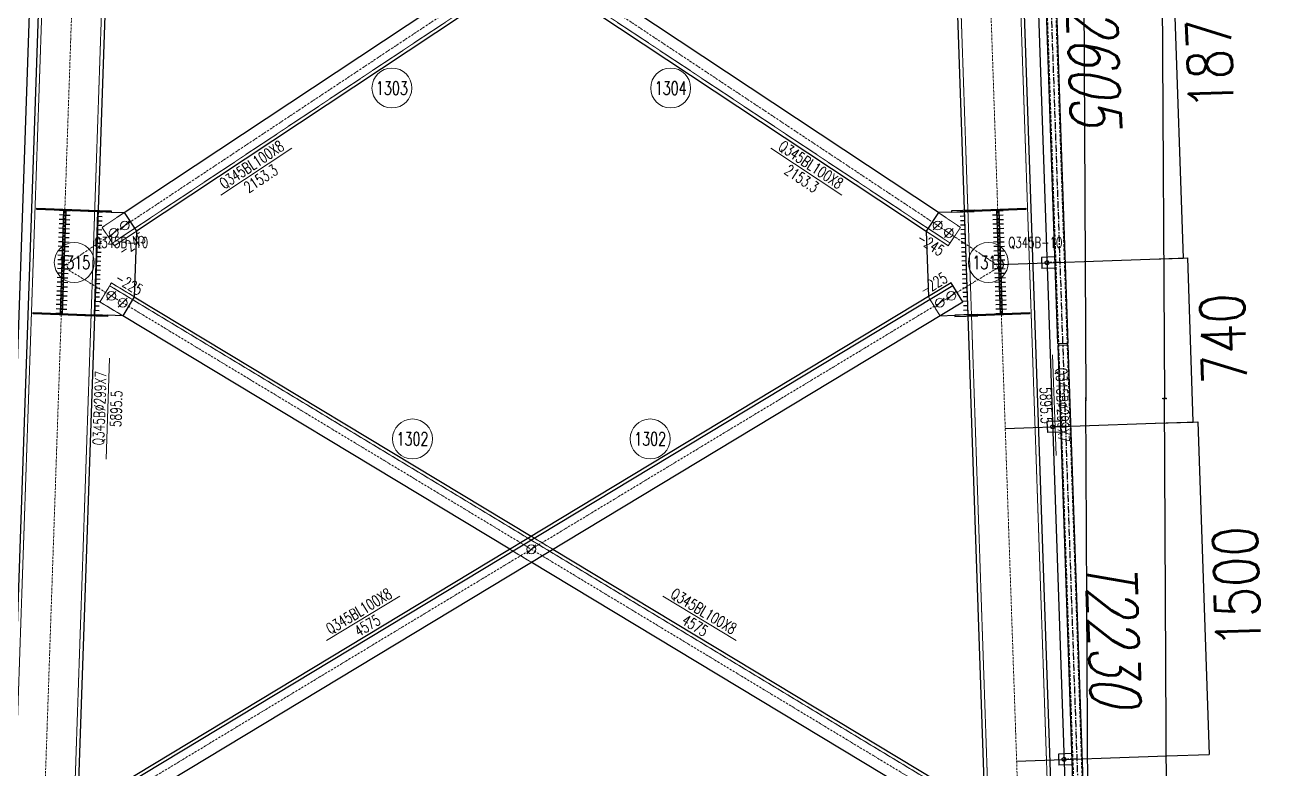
# Model space of a CAD drawing. Extents: x 200306 to 244369, y -126880 to -87343.
# Drawn here: x 227408 to 233011, y -102230 to -98875 of the extents above; entities that cross this region are included whole.
import ezdxf
from ezdxf.enums import TextEntityAlignment as Align

# ---------------------------------------------------------------- set-up
doc = ezdxf.new("R2010")
doc.units = 0
doc.header["$MEASUREMENT"] = 0
for name, pattern in [('CENTER', [50.8, 31.75, -6.35, 6.35, -6.35]), ('Dash', [2.75, 2, -0.75]), ('DashDot', [15.6, 9, -3, 0.6, -3]), ('DASHED', [19.05, 12.7, -6.35])]:
    doc.linetypes.add(name, pattern=pattern)
doc.layers.get('0').update_dxf_attribs({"linetype": 'CONTINUOUS', "lineweight": 25})
doc.layers.get('Defpoints').update_dxf_attribs({"linetype": 'CONTINUOUS'})
doc.styles.add('DimFont', font='simplex.shx', dxfattribs={"width": 0.8, "bigfont": 'gbhzfs.shx'})
doc.styles.add('HZ', font='txt.shx', dxfattribs={"width": 0.7, "oblique": 12, "bigfont": 'hztxt.shx'})
doc.styles.get("Standard").update_dxf_attribs({"font": 'simplex.shx', "width": 0.7, "height": 3, "bigfont": 'gbhzfs.shx'})
doc.dimstyles.new('ISO-25$0', dxfattribs={"dimtxt": 2, "dimasz": 1.5, "dimexe": 1.25, "dimexo": 0.625, "dimtad": 1, "dimdsep": 46, "dimtxsty": 'Standard', "dimcen": 2.5, "dimclrd": 150, "dimclre": 2, "dimclrt": 6, "dimadec": 0, "dimazin": 0, "dimtfac": 1, "dimtmove": 0, "dimatfit": 0, "dimfxl": 0, "dimarcsym": 0})

# ---------------------------------------------------------------- blocks, each defined once
blk = doc.blocks.new('M20X55S')
at = {"color": 3, "linetype": 'Continuous', "lineweight": 13}
blk.add_line((-1, -1), (1, 1), dxfattribs=at)
blk.add_circle((0, 0), 1, dxfattribs=at)
blk = doc.blocks.new('T2605 [365-1875-365]')
at = {"color": 2, "linetype": 'DASHED'}
for p, q in [((0, 0), (0, -2615)), ((41, -2615), (41, 0))]:
    blk.add_line(p, q, dxfattribs=at)
at = {"color": 1, "linetype": 'CENTER'}
blk.add_line((20.5, -2610), (20.5, -5), dxfattribs=at)
at = {"color": 2}
for p, q in [((-3.5, -345), (-63.5, -345)), ((-63.5, -345), (-63.5, -395)), ((-3.5, -395), (-63.5, -395)), ((-3.5, -2220), (-63.5, -2220)), ((-63.5, -2220), (-63.5, -2270)), ((-3.5, -2270), (-63.5, -2270))]:
    blk.add_line(p, q, dxfattribs=at)
at = {"color": 2, "linetype": 'CENTER'}
for p, q in [((20.5, -370), (-38.5, -370)), ((20.5, -2245), (-38.5, -2245))]:
    blk.add_line(p, q, dxfattribs=at)
at = {"color": 2}
blk.add_lwpolyline([(44.5, -2610), (44.5, -5), (-3.5, -5), (-3.5, -2610)], close=True, dxfattribs=at)
for centre in [(-38.5, -370), (-38.5, -2245)]:
    blk.add_circle(centre, 8.75, dxfattribs=at)
at = {"color": 2, "style": 'HZ', "oblique": 12, "width": 0.7}
blk.add_text('T2605', height=225, rotation=270, dxfattribs=at).set_placement((90.3, -987.5))
blk = doc.blocks.new('T2230 [365-1500-365]')
at = {"color": 2, "linetype": 'DASHED'}
for p, q in [((0, 0), (0, -2240)), ((41, -2240), (41, 0))]:
    blk.add_line(p, q, dxfattribs=at)
at = {"color": 1, "linetype": 'CENTER'}
blk.add_line((20.5, -2235), (20.5, -5), dxfattribs=at)
at = {"color": 2}
for p, q in [((-3.5, -345), (-63.5, -345)), ((-63.5, -345), (-63.5, -395)), ((-3.5, -395), (-63.5, -395)), ((-3.5, -1845), (-63.5, -1845)), ((-63.5, -1845), (-63.5, -1895)), ((-3.5, -1895), (-63.5, -1895))]:
    blk.add_line(p, q, dxfattribs=at)
at = {"color": 2, "linetype": 'CENTER'}
for p, q in [((20.5, -370), (-38.5, -370)), ((20.5, -1870), (-38.5, -1870))]:
    blk.add_line(p, q, dxfattribs=at)
at = {"color": 2}
blk.add_lwpolyline([(44.5, -2235), (44.5, -5), (-3.5, -5), (-3.5, -2235)], close=True, dxfattribs=at)
for centre in [(-38.5, -370), (-38.5, -1870)]:
    blk.add_circle(centre, 8.75, dxfattribs=at)
at = {"color": 2, "style": 'HZ', "oblique": 12, "width": 0.7}
blk.add_text('T2230', height=225, rotation=270, dxfattribs=at).set_placement((90.3, -987.5))
blk = doc.blocks.new('*D207')
at = {"color": 2, "linetype": 'Continuous', "lineweight": -2}
for p, q in [((232413.2, -98057.5), (232564.4, -98052.3)), ((232477.5, -99931.4), (232628.7, -99926.2))]:
    blk.add_line(p, q, dxfattribs=at)
at = {"color": 150, "linetype": 'Continuous', "lineweight": -2}
blk.add_line((232564.2, -98052.5), (232628.5, -99926), dxfattribs=at)
at = {"color": 150, "linetype": 'Continuous'}
for points in [[(232564.2, -98052.5), (232564.3, -98052.5), (232564.2, -98052.3)], [(232628.5, -99926), (232628.5, -99926), (232628.5, -99926.2)]]:
    blk.add_solid(points, dxfattribs=at)
at = {"layer": 'Defpoints', "color": 0, "linetype": 'Continuous'}
for p in [(232413.2, -98057.5), (232477.4, -99931.4), (232628.5, -99926.2)]:
    blk.add_point(p, dxfattribs=at)
at = {"color": 6, "linetype": 'Continuous', "insert": (232746.3, -98984.1), "char_height": 200, "attachment_point": 5, "rotation": 91.9641, "style": 'DimFont'}
blk.add_mtext('\\A1;1875', dxfattribs=at)
blk = doc.blocks.new('*D208')
at = {"color": 2, "linetype": 'Continuous', "lineweight": -2}
for p, q in [((232477.5, -99931.4), (232647.3, -99925.6)), ((232502.9, -100670.9), (232672.6, -100665.1))]:
    blk.add_line(p, q, dxfattribs=at)
at = {"color": 150, "linetype": 'Continuous', "lineweight": -2}
blk.add_line((232647.1, -99925.7), (232672.4, -100664.9), dxfattribs=at)
at = {"color": 150, "linetype": 'Continuous'}
for points in [[(232647.1, -99925.7), (232647.1, -99925.7), (232647.1, -99925.6)], [(232672.4, -100664.9), (232672.5, -100664.9), (232672.4, -100665.1)]]:
    blk.add_solid(points, dxfattribs=at)
at = {"layer": 'Defpoints', "color": 0, "linetype": 'Continuous'}
for p in [(232477.4, -99931.4), (232502.8, -100670.9), (232672.4, -100665.1)]:
    blk.add_point(p, dxfattribs=at)
at = {"color": 6, "linetype": 'Continuous', "insert": (232809.7, -100290.2), "char_height": 200, "attachment_point": 5, "rotation": 91.9641, "style": 'DimFont'}
blk.add_mtext('\\A1;740', dxfattribs=at)
blk = doc.blocks.new('*D209')
at = {"color": 2, "linetype": 'Continuous', "lineweight": -2}
for p, q in [((232502.9, -100670.9), (232694.2, -100664.4)), ((232554.3, -102170.1), (232745.6, -102163.5))]:
    blk.add_line(p, q, dxfattribs=at)
at = {"color": 150, "linetype": 'Continuous', "lineweight": -2}
blk.add_line((232694, -100664.6), (232745.4, -102163.3), dxfattribs=at)
at = {"color": 150, "linetype": 'Continuous'}
for points in [[(232694, -100664.6), (232694, -100664.6), (232694, -100664.4)], [(232745.3, -102163.3), (232745.4, -102163.3), (232745.4, -102163.5)]]:
    blk.add_solid(points, dxfattribs=at)
at = {"layer": 'Defpoints', "color": 0, "linetype": 'Continuous'}
for p in [(232502.8, -100670.9), (232554.2, -102170.1), (232745.4, -102163.5)]:
    blk.add_point(p, dxfattribs=at)
at = {"color": 6, "linetype": 'Continuous', "insert": (232869.6, -101408.8), "char_height": 200, "attachment_point": 5, "rotation": 91.9641, "style": 'DimFont'}
blk.add_mtext('\\A1;1500', dxfattribs=at)
blk = doc.blocks.new('*D215')
at = {"color": 2, "linetype": 'Continuous', "lineweight": -2}
for p, q in [((232109.4, -98556.7), (232533.3, -98554.5)), ((232130.6, -102566.4), (232554.5, -102564.1))]:
    blk.add_line(p, q, dxfattribs=at)
at = {"color": 150, "linetype": 'Continuous', "lineweight": -2}
for p, q in [((232533.1, -98554.7), (232543.7, -100557.7)), ((232554.4, -102563.9), (232543.8, -100560.9))]:
    blk.add_line(p, q, dxfattribs=at)
at = {"color": 150, "linetype": 'Continuous'}
for points in [[(232533.2, -98554.7), (232533.1, -98554.7), (232533.1, -98554.5)], [(232554.4, -102563.9), (232554.3, -102563.9), (232554.4, -102564.1)]]:
    blk.add_solid(points, dxfattribs=at)
at = {"layer": 'Defpoints', "color": 0, "linetype": 'Continuous'}
for p in [(232109.3, -98556.7), (232130.6, -102566.4), (232554.4, -102564.1)]:
    blk.add_point(p, dxfattribs=at)
at = {"color": 6, "linetype": 'Continuous', "insert": (232543.7, -100559.3), "char_height": 3, "attachment_point": 5}
blk.add_mtext('\\A1;4009.6728', dxfattribs=at)
blk = doc.blocks.new('*D218')
at = {"color": 2, "linetype": 'Continuous', "lineweight": -2}
for p, q in [((232109.4, -98556.7), (232179.3, -98556.4)), ((232130.6, -102566.4), (232200.5, -102566))]:
    blk.add_line(p, q, dxfattribs=at)
at = {"color": 150, "linetype": 'Continuous', "lineweight": -2}
for p, q in [((232179.1, -98556.5), (232189.7, -100552.9)), ((232200.4, -102565.8), (232189.8, -100569.5))]:
    blk.add_line(p, q, dxfattribs=at)
at = {"color": 150, "linetype": 'Continuous'}
for points in [[(232179.2, -98556.5), (232179.1, -98556.5), (232179.1, -98556.4)], [(232200.4, -102565.8), (232200.3, -102565.8), (232200.4, -102566)]]:
    blk.add_solid(points, dxfattribs=at)
at = {"layer": 'Defpoints', "color": 0, "linetype": 'Continuous'}
for p in [(232109.3, -98556.7), (232179.1, -98556.4), (232130.6, -102566.4)]:
    blk.add_point(p, dxfattribs=at)
at = {"color": 6, "linetype": 'Continuous', "insert": (232189.7, -100561.2), "char_height": 3, "attachment_point": 5, "rotation": 271.9641}
blk.add_mtext('\\A1;4009.6728', dxfattribs=at)

msp = doc.modelspace()

# ---------------------------------------------------------------- linework, layer by layer
at = {"color": 1, "linetype": 'Dash', "lineweight": 20}
for p, q in [((227558.24981, -96668.96973), (227356.44027, -102553.73767)), ((227827.09177, -96678.18927), (227625.44032, -102558.34744)), ((231554.08171, -96678.18927), (231755.73316, -102558.34744)), ((231822.92367, -96668.96973), (232024.73321, -102553.73767)), ((229597.47639, -98667.81083), (227803.27901, -99858.50959)), ((229783.69709, -98667.81083), (231577.89447, -99858.50959)), ((227737.87968, -99717.2719), (227797.3707, -99719.31205)), ((227756.27803, -99787.68651), (227856.26417, -99721.33184)), ((231624.89545, -99787.68651), (231524.90931, -99721.33184)), ((231643.2938, -99717.2719), (231583.80278, -99719.31205)), ((227811.5733, -99871.00778), (227756.27803, -99787.68651)), ((227911.55928, -99804.65321), (227811.5733, -99871.00778)), ((231469.6142, -99804.65321), (231569.60018, -99871.00778)), ((231569.60018, -99871.00778), (231624.89545, -99787.68651)), ((227746.60613, -100123.88646), (227798.27546, -100038.26941)), ((227790.52506, -100051.11197), (231707.47093, -102414.96324)), ((227798.27546, -100038.26941), (227901.01593, -100100.27261)), ((231480.15755, -100100.27261), (231531.82688, -100185.88966)), ((227849.3466, -100185.88966), (227746.60613, -100123.88646)), ((227781.44995, -100183.56125), (227721.95893, -100181.52109)), ((231599.72353, -100183.56125), (231659.21455, -100181.52109)), ((229690.58674, -101180.26692), (229787.35594, -101238.6665)), ((229690.58674, -101297.06608), (229593.81754, -101238.6665))]:
    msp.add_line(p, q, dxfattribs=at)
at = {"color": 2, "linetype": 'DashDot', "lineweight": 15}
for p, q in [((227692.67079, -96673.5795), (227490.58674, -102566.35215)), ((231688.50269, -96673.5795), (231890.58674, -102566.35215)), ((229690.60679, -98563.99982), (227579.7885, -99964.82046)), ((229690.56669, -98563.99982), (231801.38498, -99964.82046)), ((231801.37105, -99964.82194), (227490.58674, -102566.35215)), ((227579.80243, -99964.82194), (231890.58674, -102566.35215))]:
    msp.add_line(p, q, dxfattribs=at)
at = {"color": 7, "linetype": 'Continuous', "lineweight": 13}
for p, q in [((228611.50402, -99430.15583), (228290.71705, -99643.04246)), ((230769.66946, -99430.15583), (231090.45643, -99643.04246)), ((227790.2964, -100377.08616), (227774.702, -100831.81885)), ((232039.61329, -100361.69741), (232055.20769, -100816.43009)), ((229097.6616, -101450.494), (228768.03594, -101649.42094)), ((230283.51188, -101450.494), (230613.13754, -101649.42094))]:
    msp.add_line(p, q, dxfattribs=at)
at = {"color": 7, "linetype": 'Continuous', "lineweight": 30}
for p, q in [((227584.44356, -99712.00994), (227564.45531, -99711.32447)), ((227592.43886, -99712.28413), (227612.42711, -99712.9696)), ((227737.87968, -99717.2719), (227757.86793, -99717.95736)), ((231643.2938, -99717.2719), (231623.30555, -99717.95736)), ((231788.84668, -99712.28028), (231768.85844, -99712.96575)), ((231796.84198, -99712.0061), (231816.83022, -99711.32063)), ((227582.36694, -99772.56419), (227562.37869, -99771.87873)), ((227583.05914, -99752.37944), (227563.0709, -99751.69398)), ((227583.75135, -99732.19469), (227563.7631, -99731.50922)), ((227590.36224, -99772.83838), (227610.35049, -99773.52385)), ((227591.05444, -99752.65363), (227611.04269, -99753.3391)), ((227591.74665, -99732.46888), (227611.7349, -99733.15435)), ((227735.80306, -99777.82614), (227755.79131, -99778.51161)), ((227736.49526, -99757.64139), (227756.48351, -99758.32686)), ((227737.18747, -99737.45664), (227757.17572, -99738.14211)), ((231643.98601, -99737.45664), (231623.99776, -99738.14211)), ((231644.67822, -99757.64139), (231624.68997, -99758.32686)), ((231645.37042, -99777.82614), (231625.38217, -99778.51161)), ((231789.53889, -99732.46504), (231769.55065, -99733.1505)), ((231790.2311, -99752.64979), (231770.24285, -99753.33525)), ((231790.9233, -99772.83454), (231770.93506, -99773.52001)), ((231797.53419, -99732.19085), (231817.52243, -99731.50538)), ((231798.22639, -99752.3756), (231818.21463, -99751.69013)), ((231798.9186, -99772.56035), (231818.90684, -99771.87488)), ((227580.29032, -99833.11845), (227560.30207, -99832.43298)), ((227580.98252, -99812.9337), (227560.99428, -99812.24823)), ((227581.67473, -99792.74895), (227561.68648, -99792.06348)), ((227588.28562, -99833.39264), (227608.27387, -99834.0781)), ((227588.97782, -99813.20788), (227608.96607, -99813.89335)), ((227589.67003, -99793.02313), (227609.65828, -99793.7086)), ((227733.72644, -99838.38038), (227753.71469, -99839.06585)), ((227734.41865, -99818.19563), (227754.4069, -99818.8811)), ((227735.11085, -99798.01089), (227755.0991, -99798.69635)), ((231646.06263, -99798.01089), (231626.07438, -99798.69635)), ((231646.75483, -99818.19563), (231626.76658, -99818.8811)), ((231647.44704, -99838.38038), (231627.45879, -99839.06585)), ((231791.61551, -99793.01929), (231771.62727, -99793.70476)), ((231792.30771, -99813.20404), (231772.31947, -99813.88951)), ((231792.99992, -99833.38879), (231773.01168, -99834.07426)), ((231799.6108, -99792.7451), (231819.59905, -99792.05964)), ((231800.30301, -99812.92985), (231820.29125, -99812.24439)), ((231800.99522, -99833.11461), (231820.98346, -99832.42914)), ((227578.2137, -99893.6727), (227558.22545, -99892.98723)), ((227578.90591, -99873.48795), (227558.91766, -99872.80248)), ((227579.59811, -99853.3032), (227559.60986, -99852.61773)), ((227586.209, -99893.94689), (227606.19725, -99894.63236)), ((227586.9012, -99873.76214), (227606.88945, -99874.44761)), ((227587.59341, -99853.57739), (227607.58166, -99854.26286)), ((227732.34203, -99878.74988), (227752.33028, -99879.43534)), ((227733.03423, -99858.56513), (227753.02248, -99859.2506)), ((231648.13925, -99858.56513), (231628.151, -99859.2506)), ((231648.83145, -99878.74988), (231628.8432, -99879.43534)), ((231793.69213, -99853.57354), (231773.70389, -99854.25901)), ((231794.38433, -99873.7583), (231774.39609, -99874.44376)), ((231795.07654, -99893.94305), (231775.0883, -99894.62851)), ((231801.68742, -99853.29936), (231821.67567, -99852.61389)), ((231802.37963, -99873.48411), (231822.36787, -99872.79864)), ((231803.07184, -99893.66886), (231823.06008, -99892.98339)), ((227576.13708, -99954.22696), (227556.14883, -99953.54149)), ((227576.82929, -99934.04221), (227556.84104, -99933.35674)), ((227577.52149, -99913.85745), (227557.53324, -99913.17199)), ((227584.82459, -99934.31639), (227604.81283, -99935.00186)), ((227585.51679, -99914.13164), (227605.50504, -99914.81711)), ((227730.26541, -99939.30412), (227750.25366, -99939.98959)), ((227730.95761, -99919.11937), (227750.94586, -99919.80484)), ((227731.64982, -99898.93462), (227751.63807, -99899.62009)), ((231649.52366, -99898.93462), (231629.53541, -99899.62009)), ((231650.21587, -99919.11937), (231630.22762, -99919.80484)), ((231650.90807, -99939.30412), (231630.91982, -99939.98959)), ((231795.76875, -99914.1278), (231775.78051, -99914.81327)), ((231796.46095, -99934.31255), (231776.47271, -99934.99802)), ((231803.76404, -99913.85361), (231823.75229, -99913.16814)), ((231804.45625, -99934.03836), (231824.44449, -99933.3529)), ((231805.14846, -99954.22311), (231825.1367, -99953.53765)), ((227574.75267, -99994.59646), (227554.76442, -99993.91099)), ((227575.44487, -99974.41171), (227555.45662, -99973.72624)), ((227582.74797, -99994.87065), (227602.73621, -99995.55611)), ((227583.44017, -99974.6859), (227603.42842, -99975.37136)), ((227584.13238, -99954.50114), (227604.12063, -99955.18661)), ((227728.18879, -99999.85836), (227748.17704, -100000.54383)), ((227728.88099, -99979.67361), (227748.86924, -99980.35908)), ((227729.5732, -99959.48887), (227749.56145, -99960.17434)), ((231651.60028, -99959.48887), (231631.61203, -99960.17434)), ((231652.29249, -99979.67361), (231632.30424, -99980.35908)), ((231652.98469, -99999.85836), (231632.99644, -100000.54383)), ((231797.15316, -99954.4973), (231777.16492, -99955.18277)), ((231797.84537, -99974.68205), (231777.85713, -99975.36752)), ((231798.53757, -99994.8668), (231778.54933, -99995.55227)), ((231805.84066, -99974.40787), (231825.82891, -99973.7224)), ((231806.53287, -99994.59262), (231826.52111, -99993.90715)), ((227572.67605, -100055.15071), (227552.6878, -100054.46525)), ((227573.36825, -100034.96596), (227553.38, -100034.28049)), ((227574.06046, -100014.78121), (227554.07221, -100014.09574)), ((227580.67135, -100055.4249), (227600.65959, -100056.11037)), ((227581.36355, -100035.24015), (227601.3518, -100035.92562)), ((227582.05576, -100015.0554), (227602.04401, -100015.74087)), ((231590.64842, -100051.11197), (227673.70255, -102414.96324)), ((227726.11217, -100060.41261), (227746.10042, -100061.09807)), ((227726.80437, -100040.22786), (227746.79262, -100040.91333)), ((227727.49658, -100020.04311), (227747.48483, -100020.72858)), ((231653.6769, -100020.04311), (231633.68865, -100020.72858)), ((231654.36911, -100040.22786), (231634.38086, -100040.91333)), ((231655.06131, -100060.41261), (231635.07306, -100061.09807)), ((231799.22978, -100015.05156), (231779.24154, -100015.73702)), ((231799.92199, -100035.23631), (231779.93375, -100035.92177)), ((231800.61419, -100055.42106), (231780.62595, -100056.10653)), ((231807.22508, -100014.77737), (231827.21332, -100014.0919)), ((231807.91728, -100034.96212), (231827.90553, -100034.27665)), ((231808.60949, -100055.14687), (231828.59773, -100054.4614)), ((227570.59943, -100115.70497), (227550.61118, -100115.0195)), ((227571.29163, -100095.52022), (227551.30338, -100094.83475)), ((227571.98384, -100075.33547), (227551.99559, -100074.65)), ((227578.59473, -100115.97916), (227598.58297, -100116.66462)), ((227579.28693, -100095.7944), (227599.27518, -100096.47987)), ((227579.97914, -100075.60965), (227599.96739, -100076.29512)), ((227724.03555, -100120.96685), (227744.0238, -100121.65232)), ((227724.72775, -100100.7821), (227744.716, -100101.46757)), ((227725.41996, -100080.59735), (227745.40821, -100081.28282)), ((231655.75352, -100080.59735), (231635.76527, -100081.28282)), ((231656.44573, -100100.7821), (231636.45748, -100101.46757)), ((231657.13793, -100120.96685), (231637.14968, -100121.65232)), ((231801.3064, -100075.60581), (231781.31816, -100076.29128)), ((231801.99861, -100095.79056), (231782.01037, -100096.47603)), ((231802.69081, -100115.97531), (231782.70257, -100116.66078)), ((231809.3017, -100075.33162), (231829.28994, -100074.64615)), ((231809.9939, -100095.51637), (231829.98215, -100094.83091)), ((231810.68611, -100115.70113), (231830.67435, -100115.01566)), ((227568.52281, -100176.25922), (227548.53456, -100175.57375)), ((227569.21501, -100156.07447), (227549.22676, -100155.389)), ((227569.90722, -100135.88972), (227549.91897, -100135.20425)), ((227576.51811, -100176.53341), (227596.50636, -100177.21888)), ((227577.21031, -100156.34866), (227597.19856, -100157.03413)), ((227577.90252, -100136.16391), (227597.89077, -100136.84937)), ((227722.65113, -100161.33634), (227742.63938, -100162.02181)), ((227723.34334, -100141.1516), (227743.33159, -100141.83706)), ((231657.83014, -100141.1516), (231637.84189, -100141.83706)), ((231658.52235, -100161.33634), (231638.5341, -100162.02181)), ((231803.38302, -100136.16006), (231783.39478, -100136.84553)), ((231804.07523, -100156.34482), (231784.08699, -100157.03028)), ((231804.76743, -100176.52957), (231784.77919, -100177.21503)), ((231811.37832, -100135.88588), (231831.36656, -100135.20041)), ((231812.07052, -100156.07063), (231832.05877, -100155.38516)), ((231812.76273, -100176.25538), (231832.75097, -100175.56991)), ((227721.95893, -100181.52109), (227741.94718, -100182.20656)), ((231659.21455, -100181.52109), (231639.2263, -100182.20656))]:
    msp.add_line(p, q, dxfattribs=at)
at = {"color": 3, "linetype": 'Continuous'}
for p, q in [((231801.04323, -99954.57235), (232477.42698, -99931.37675)), ((231826.40554, -100694.1376), (232502.78929, -100670.942)), ((231877.81563, -102193.25634), (232554.19938, -102170.06074))]:
    msp.add_line(p, q, dxfattribs=at)
at = {"color": 7, "linetype": 'Continuous', "lineweight": 30}
for points in [[(227301.57073, -102548.99062), (227502.93939, -96677.07882)], [(227341.54723, -102550.36156), (227542.91589, -96678.44975)], [(227841.74022, -96688.6975), (227640.723, -102550.36156)], [(231740.45048, -102550.36156), (231539.43326, -96688.6975)], [(231838.25759, -96678.44975), (232039.62625, -102550.36156)], [(227856.26417, -99721.33184), (229450.4904, -98663.34167)], [(231524.90931, -99721.33184), (229930.68308, -98663.34167)], [(229505.78598, -98746.66273), (227911.55928, -99804.65321)], [(229875.3875, -98746.66273), (231469.6142, -99804.65321)], [(227461.58709, -99707.79676), (227461.79273, -99701.80028)], [(227736.49328, -99717.22426), (227461.58709, -99707.79676)], [(227461.79273, -99701.80028), (227736.69892, -99711.22779)], [(227568.52281, -100176.25922), (227584.44356, -99712.00994)], [(227592.43886, -99712.28413), (227576.51811, -100176.53341)], [(227584.44356, -99712.00994), (227592.43886, -99712.28413)], [(227694.11787, -99715.77115), (227694.32351, -99709.77467)], [(227797.3707, -99719.31205), (227694.11787, -99715.77115)], [(227694.32351, -99709.77467), (227797.57634, -99713.31558)], [(227721.95893, -100181.52109), (227737.87968, -99717.2719)], [(227736.69892, -99711.22779), (227736.49328, -99717.22426)], [(227797.57634, -99713.31558), (227797.3707, -99719.31205)], [(227797.3707, -99719.31205), (227856.26408, -99721.33172)], [(227856.26408, -99721.33172), (227911.55929, -99804.65291)], [(231524.90939, -99721.33172), (231469.61419, -99804.65291)], [(231583.80278, -99719.31205), (231524.90939, -99721.33172)], [(231686.84997, -99709.77467), (231583.59714, -99713.31558)], [(231583.59714, -99713.31558), (231583.80278, -99719.31205)], [(231583.80278, -99719.31205), (231687.05561, -99715.77115)], [(231659.21455, -100181.52109), (231643.2938, -99717.2719)], [(231644.58566, -99711.22398), (231919.50563, -99701.796)], [(231644.7913, -99717.22045), (231644.58566, -99711.22398)], [(231919.71127, -99707.79247), (231644.7913, -99717.22045)], [(231687.05561, -99715.77115), (231686.84997, -99709.77467)], [(231788.84668, -99712.28028), (231796.84198, -99712.0061)], [(231804.76743, -100176.52957), (231788.84668, -99712.28028)], [(231796.84198, -99712.0061), (231812.76273, -100176.25538)], [(231919.50563, -99701.796), (231919.71127, -99707.79247)], [(227911.55929, -99804.65291), (227901.01593, -100100.27261)], [(231469.61419, -99804.65291), (231480.15755, -100100.27261)], [(231582.89802, -100038.26941), (227665.95215, -102402.12069)], [(231634.56735, -100123.88646), (231582.89802, -100038.26941)], [(227901.01593, -100100.27261), (227849.3466, -100185.88966)], [(227901.01593, -100100.27261), (229690.58674, -101180.26692)], [(227445.4607, -100178.04251), (227445.66634, -100172.04604)], [(227720.36689, -100187.47002), (227445.4607, -100178.04251)], [(227445.66634, -100172.04604), (227720.57253, -100181.47355)], [(227576.51811, -100176.53341), (227568.52281, -100176.25922)], [(227717.62148, -102487.73774), (231634.56735, -100123.88646)], [(231660.71205, -100181.46974), (231935.63202, -100172.04176)], [(231935.83766, -100178.03823), (231660.91769, -100187.46621)], [(231812.76273, -100176.25538), (231804.76743, -100176.52957)], [(231935.63202, -100172.04176), (231935.83766, -100178.03823)], [(227677.99148, -100186.01682), (227678.19712, -100180.02034)], [(227781.24431, -100189.55772), (227677.99148, -100186.01682)], [(227678.19712, -100180.02034), (227781.44995, -100183.56125)], [(227720.57253, -100181.47355), (227720.36689, -100187.47002)], [(227781.44995, -100183.56125), (227781.24431, -100189.55772)], [(227849.3466, -100185.88966), (227781.44995, -100183.56125)], [(229593.81754, -101238.6665), (227849.3466, -100185.88966)], [(231531.82688, -100185.88966), (231599.72353, -100183.56125)], [(231702.97636, -100180.02034), (231599.72353, -100183.56125)], [(231599.72353, -100183.56125), (231599.92917, -100189.55772)], [(231599.92917, -100189.55772), (231703.182, -100186.01682)], [(231660.91769, -100187.46621), (231660.71205, -100181.46974)], [(231703.182, -100186.01682), (231702.97636, -100180.02034)], [(229787.35594, -101238.6665), (231612.48086, -102340.11749)], [(231560.81153, -102425.73454), (229690.58674, -101297.06608)]]:
    msp.add_lwpolyline(points, dxfattribs=at)
at = {"color": 6, "linetype": 'Continuous', "lineweight": 30}
msp.add_lwpolyline([(231902.7197, -96676.23912), (232104.08836, -102548.15092)], dxfattribs=at)
at = {"color": 7, "linetype": 'Continuous', "lineweight": 13}
for centre in [(229062.44719, -99159.69666), (230318.72629, -99159.69666), (227630.97747, -99946.00343), (231750.19601, -99946.00343), (229155.07673, -100741.45895), (230226.09675, -100741.45895)]:
    msp.add_circle(centre, 90, dxfattribs=at)

# ---------------------------------------------------------------- block references
at = {"rotation": 1.964105518163987}
for name, p in [('T2605 [365-1875-365]', (231976.45111, -97702.23727)), ('T2230 [365-1500-365]', (232066.07604, -100315.70094))]:
    msp.add_blockref(name, p, dxfattribs=at)
at = {"color": 3, "linetype": 'Continuous', "lineweight": 13, "xscale": 20, "yscale": 20, "zscale": 20}
for p in [(227858.91541, -99779.58105), (231522.25807, -99779.58105), (227808.92264, -99812.75818), (231572.25084, -99812.75818), (227798.12591, -100096.57874), (227849.49615, -100127.58034), (231531.67733, -100127.58034), (231583.04757, -100096.57874), (229690.58674, -101238.6665)]:
    msp.add_blockref('M20X55S', p, dxfattribs=at)

# ---------------------------------------------------------------- texts
at = {"color": 7, "linetype": 'Continuous', "lineweight": 13, "width": 0.7}
for s, p in [('1303', (229062.44719, -99159.69666)), ('1304', (230318.72629, -99159.69666)), ('1315', (227630.97747, -99946.00343)), ('1315', (231750.19601, -99946.00343)), ('1302', (229155.07673, -100741.45895)), ('1302', (230226.09675, -100741.45895))]:
    msp.add_text(s, height=60, dxfattribs=at).set_placement(p, align=Align.MIDDLE_CENTER)
for s, rotation, p in [('Q345BL100X8', 33.56979, (228430.37481, -99505.35367)), ('Q345BL100X8', 326.43021, (230950.79867, -99505.35367)), ('2153.3', 33.56979, (228471.84626, -99567.84462)), ('2153.3', 326.43021, (230909.32722, -99567.84462)), ('-245', 33.56979, (227890.63392, -99863.54659)), ('-245', 326.43021, (231490.53956, -99863.54659)), ('-225', 31.11070726, (231503.59008, -100042.33155)), ('-225', 328.88929274, (227877.5834, -100042.33155)), ('Q345B%%C299X7', 88.03589448, (227745.02123, -100603.16725)), ('Q345B%%C299X7', 271.96410552, (232084.88846, -100587.7785)), ('5895.5', 271.96410552, (232009.93252, -100590.349)), ('5895.5', 88.03589448, (227819.97717, -100605.73776)), ('Q345BL100X8', 31.11070726, (228913.47277, -101517.85108)), ('Q345BL100X8', 328.88929274, (230467.70071, -101517.85108)), ('4575', 31.11070726, (228952.22477, -101582.06387)), ('4575', 328.88929274, (230428.94871, -101582.06387))]:
    msp.add_text(s, height=50, rotation=rotation, dxfattribs=at).set_placement(p, align=Align.MIDDLE_CENTER)
for p in [(227720.97747, -99856.00343), (231840.19601, -99856.00343)]:
    msp.add_text('Q345B-10', height=48, dxfattribs=at).set_placement(p, align=Align.MIDDLE_LEFT)

# ---------------------------------------------------------------- dimensions: what is measured, and where the dimension line sits
at = {"color": 3, "linetype": 'Continuous'}
for base, p1, p2, picture, middle in [((232628.50601, -99926.19572), (232413.16436, -98057.47833), (232477.42698, -99931.37675), '*D207', (232746.28657, -98984.1055)), ((232672.44167, -100665.12402), (232477.42698, -99931.37675), (232502.78929, -100670.942), '*D208', (232809.67239, -100290.20039)), ((232745.38568, -102163.50429), (232502.78929, -100670.942), (232554.19938, -102170.06074), '*D209', (232869.59251, -101408.80391))]:
    dim = msp.add_linear_dim(base=base, p1=p1, p2=p2, angle=91.96410552, dimstyle='ISO-25$0', override={"dimtxt": 200, "dimasz": 0.18, "dimexe": 0.18, "dimexo": 0.0625, "dimgap": 50, "dimtad": 2, "dimdec": 0, "dimzin": 0, "dimtxsty": 'DimFont', "dimcen": 0.09, "dimtdec": 4, "dimtofl": 0, "dimtolj": 1, "dimtzin": 0}, dxfattribs=at)
    dim.commit()
    dim.dimension.update_dxf_attribs({"geometry": picture, "text_midpoint": middle})
for p1, p2, distance, picture, middle in [((232109.34829, -98556.73558), (232130.57662, -102566.35215), 423.79245, '*D215', (232543.74897, -100559.30019)), ((232130.57662, -102566.35215), (232109.34829, -98556.73558), -69.78121, '*D218', (232189.74268, -100561.17442))]:
    dim = msp.add_aligned_dim(p1=p1, p2=p2, distance=distance, dimstyle='ISO-25$0', override={"dimtxt": 0.18, "dimasz": 0.18, "dimexe": 0.18, "dimexo": 0.0625, "dimgap": 0.09, "dimtad": 0, "dimtih": 1, "dimtoh": 1, "dimdec": 4, "dimzin": 0, "dimcen": 0.09, "dimtdec": 4, "dimtofl": 0, "dimtolj": 1, "dimtzin": 0}, dxfattribs=at)
    dim.commit()
    dim.dimension.update_dxf_attribs({"geometry": picture, "text_midpoint": middle})

doc.saveas('drawing.dxf')
